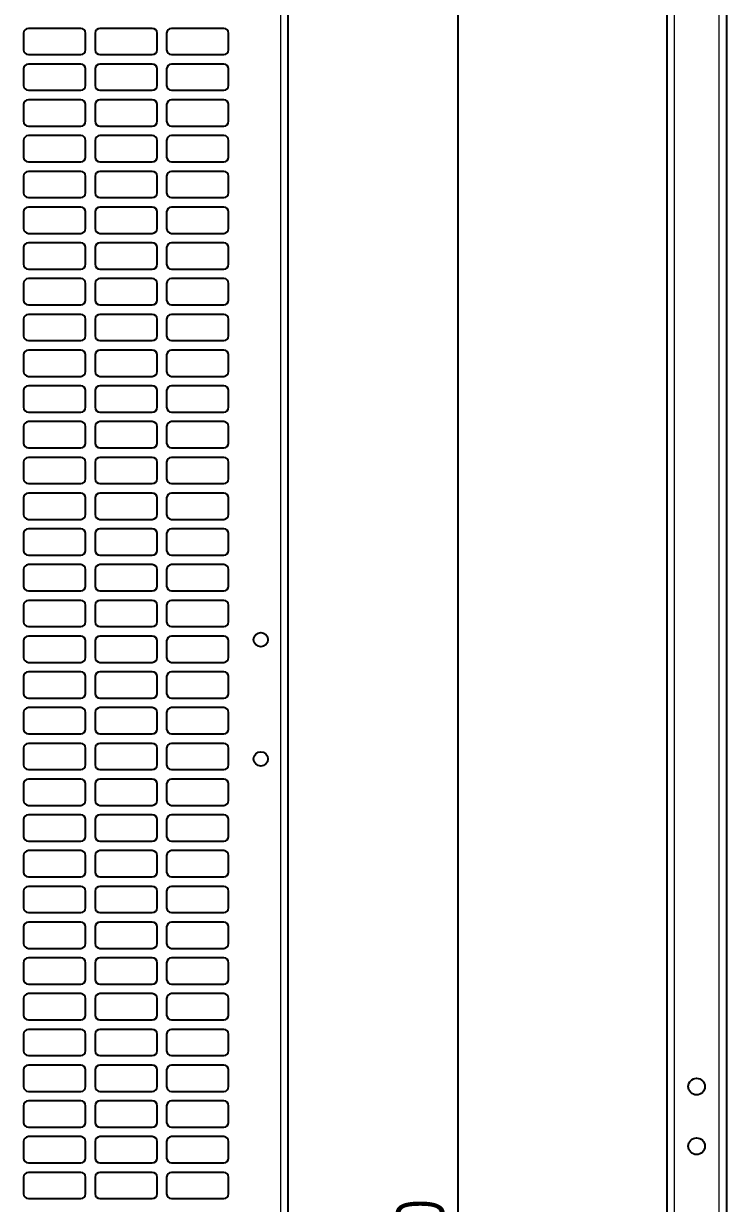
# Model space of a CAD drawing. Header units: millimetres. Extents: x -431 to 638, y -14 to 1990.
# Drawn here: x -150.4 to 144.4, y 1014.2 to 1509.2 of the extents above; entities that cross this region are included whole.
import ezdxf

# ---------------------------------------------------------------- set-up
doc = ezdxf.new("R2010")
doc.units = ezdxf.units.MM
doc.layers.add('FORMAT', color=7, linetype='Continuous')
doc.styles.add('SLDTEXTSTYLE0', font='TXT', dxfattribs={"width": 0.75})
doc.dimstyles.new('SLDDIMSTYLE0', dxfattribs={"dimtxt": 20, "dimasz": 10, "dimexe": 0, "dimexo": 0.0625, "dimgap": 5, "dimtad": 2, "dimdec": 1, "dimrnd": 1e-09, "dimzin": 12, "dimdsep": 46, "dimtxsty": 'SLDTEXTSTYLE0', "dimsah": 1, "dimcen": 0.09, "dimadec": 0, "dimazin": 3, "dimtfac": 1, "dimtofl": 0, "dimtmove": 0, "dimatfit": 3, "dimfxl": 0, "dimfrac": 2, "dimtolj": 1, "dimtzin": 12, "dimarcsym": 0})

# ---------------------------------------------------------------- blocks, each defined once
blk = doc.blocks.new('_D_2')
at = {"layer": 'FORMAT'}
for p, q in [((-50.88, 1750.66), (32.76, 1750.66)), ((31.76, 1750.66), (31.76, 250.66)), ((-50.88, 250.66), (32.76, 250.66))]:
    blk.add_line(p, q, dxfattribs=at)
for points in [[(31.76, 1750.66), (30.22, 1740.66), (33.3, 1740.66)], [(31.76, 250.66), (33.3, 260.66), (30.22, 260.66)]]:
    blk.add_solid(points, dxfattribs=at)
at = {"layer": 'FORMAT', "insert": (5.98, 971.1), "char_height": 20, "attachment_point": 1, "rotation": 90, "style": 'SLDTEXTSTYLE0'}
blk.add_mtext('1500', dxfattribs=at)

msp = doc.modelspace()

# ---------------------------------------------------------------- linework, layer by layer
at = {"color": 8, "linetype": 'Continuous', "lineweight": 18}
for p, q in [((-42.49, 159.16), (-42.49, 1842.16)), ((122.54, 1842.16), (122.54, 182.78)), ((141.34, 167.63), (141.34, 1842.16))]:
    msp.add_line(p, q, dxfattribs=at)
at = {"color": 7, "linetype": 'Continuous', "lineweight": 25}
for p, q in [((-39.39, 159.16), (-39.39, 1842.16)), ((144.44, 1842.16), (144.44, 170.54)), ((119.44, 1812.96), (119.44, 178.16)), ((-150.39, 1505.16), (-150.39, 1498.16)), ((-126.39, 1507.16), (-148.39, 1507.16)), ((-124.39, 1498.16), (-124.39, 1505.16)), ((-120.39, 1505.16), (-120.39, 1498.16)), ((-96.39, 1507.16), (-118.39, 1507.16)), ((-94.39, 1498.16), (-94.39, 1505.16)), ((-90.39, 1505.16), (-90.39, 1498.16)), ((-66.39, 1507.16), (-88.39, 1507.16)), ((-64.39, 1498.16), (-64.39, 1505.16)), ((-148.39, 1496.16), (-126.39, 1496.16)), ((-118.39, 1496.16), (-96.39, 1496.16)), ((-88.39, 1496.16), (-66.39, 1496.16)), ((-150.39, 1490.16), (-150.39, 1483.16)), ((-126.39, 1492.16), (-148.39, 1492.16)), ((-124.39, 1483.16), (-124.39, 1490.16)), ((-120.39, 1490.16), (-120.39, 1483.16)), ((-96.39, 1492.16), (-118.39, 1492.16)), ((-94.39, 1483.16), (-94.39, 1490.16)), ((-90.39, 1490.16), (-90.39, 1483.16)), ((-66.39, 1492.16), (-88.39, 1492.16)), ((-64.39, 1483.16), (-64.39, 1490.16)), ((-148.39, 1481.16), (-126.39, 1481.16)), ((-118.39, 1481.16), (-96.39, 1481.16)), ((-88.39, 1481.16), (-66.39, 1481.16)), ((-150.39, 1475.16), (-150.39, 1468.16)), ((-126.39, 1477.16), (-148.39, 1477.16)), ((-124.39, 1468.16), (-124.39, 1475.16)), ((-120.39, 1475.16), (-120.39, 1468.16)), ((-96.39, 1477.16), (-118.39, 1477.16)), ((-94.39, 1468.16), (-94.39, 1475.16)), ((-90.39, 1475.16), (-90.39, 1468.16)), ((-66.39, 1477.16), (-88.39, 1477.16)), ((-64.39, 1468.16), (-64.39, 1475.16)), ((-148.39, 1466.16), (-126.39, 1466.16)), ((-118.39, 1466.16), (-96.39, 1466.16)), ((-88.39, 1466.16), (-66.39, 1466.16)), ((-126.39, 1462.16), (-148.39, 1462.16)), ((-96.39, 1462.16), (-118.39, 1462.16)), ((-66.39, 1462.16), (-88.39, 1462.16)), ((-150.39, 1460.16), (-150.39, 1453.16)), ((-124.39, 1453.16), (-124.39, 1460.16)), ((-120.39, 1460.16), (-120.39, 1453.16)), ((-94.39, 1453.16), (-94.39, 1460.16)), ((-90.39, 1460.16), (-90.39, 1453.16)), ((-64.39, 1453.16), (-64.39, 1460.16)), ((-148.39, 1451.16), (-126.39, 1451.16)), ((-118.39, 1451.16), (-96.39, 1451.16)), ((-88.39, 1451.16), (-66.39, 1451.16)), ((-126.39, 1447.16), (-148.39, 1447.16)), ((-96.39, 1447.16), (-118.39, 1447.16)), ((-66.39, 1447.16), (-88.39, 1447.16)), ((-150.39, 1445.16), (-150.39, 1438.16)), ((-124.39, 1438.16), (-124.39, 1445.16)), ((-120.39, 1445.16), (-120.39, 1438.16)), ((-94.39, 1438.16), (-94.39, 1445.16)), ((-90.39, 1445.16), (-90.39, 1438.16)), ((-64.39, 1438.16), (-64.39, 1445.16)), ((-148.39, 1436.16), (-126.39, 1436.16)), ((-118.39, 1436.16), (-96.39, 1436.16)), ((-88.39, 1436.16), (-66.39, 1436.16)), ((-126.39, 1432.16), (-148.39, 1432.16)), ((-96.39, 1432.16), (-118.39, 1432.16)), ((-66.39, 1432.16), (-88.39, 1432.16)), ((-150.39, 1430.16), (-150.39, 1423.16)), ((-124.39, 1423.16), (-124.39, 1430.16)), ((-120.39, 1430.16), (-120.39, 1423.16)), ((-94.39, 1423.16), (-94.39, 1430.16)), ((-90.39, 1430.16), (-90.39, 1423.16)), ((-64.39, 1423.16), (-64.39, 1430.16)), ((-148.39, 1421.16), (-126.39, 1421.16)), ((-118.39, 1421.16), (-96.39, 1421.16)), ((-88.39, 1421.16), (-66.39, 1421.16)), ((-126.39, 1417.16), (-148.39, 1417.16)), ((-96.39, 1417.16), (-118.39, 1417.16)), ((-66.39, 1417.16), (-88.39, 1417.16)), ((-150.39, 1415.16), (-150.39, 1408.16)), ((-124.39, 1408.16), (-124.39, 1415.16)), ((-120.39, 1415.16), (-120.39, 1408.16)), ((-94.39, 1408.16), (-94.39, 1415.16)), ((-90.39, 1415.16), (-90.39, 1408.16)), ((-64.39, 1408.16), (-64.39, 1415.16)), ((-148.39, 1406.16), (-126.39, 1406.16)), ((-118.39, 1406.16), (-96.39, 1406.16)), ((-88.39, 1406.16), (-66.39, 1406.16)), ((-126.39, 1402.16), (-148.39, 1402.16)), ((-96.39, 1402.16), (-118.39, 1402.16)), ((-66.39, 1402.16), (-88.39, 1402.16)), ((-150.39, 1400.16), (-150.39, 1393.16)), ((-124.39, 1393.16), (-124.39, 1400.16)), ((-120.39, 1400.16), (-120.39, 1393.16)), ((-94.39, 1393.16), (-94.39, 1400.16)), ((-90.39, 1400.16), (-90.39, 1393.16)), ((-64.39, 1393.16), (-64.39, 1400.16)), ((-148.39, 1391.16), (-126.39, 1391.16)), ((-118.39, 1391.16), (-96.39, 1391.16)), ((-88.39, 1391.16), (-66.39, 1391.16)), ((-126.39, 1387.16), (-148.39, 1387.16)), ((-96.39, 1387.16), (-118.39, 1387.16)), ((-66.39, 1387.16), (-88.39, 1387.16)), ((-150.39, 1385.16), (-150.39, 1378.16)), ((-124.39, 1378.16), (-124.39, 1385.16)), ((-120.39, 1385.16), (-120.39, 1378.16)), ((-94.39, 1378.16), (-94.39, 1385.16)), ((-90.39, 1385.16), (-90.39, 1378.16)), ((-64.39, 1378.16), (-64.39, 1385.16)), ((-148.39, 1376.16), (-126.39, 1376.16)), ((-118.39, 1376.16), (-96.39, 1376.16)), ((-88.39, 1376.16), (-66.39, 1376.16)), ((-126.39, 1372.16), (-148.39, 1372.16)), ((-96.39, 1372.16), (-118.39, 1372.16)), ((-66.39, 1372.16), (-88.39, 1372.16)), ((-150.39, 1370.16), (-150.39, 1363.16)), ((-124.39, 1363.16), (-124.39, 1370.16)), ((-120.39, 1370.16), (-120.39, 1363.16)), ((-94.39, 1363.16), (-94.39, 1370.16)), ((-90.39, 1370.16), (-90.39, 1363.16)), ((-64.39, 1363.16), (-64.39, 1370.16)), ((-148.39, 1361.16), (-126.39, 1361.16)), ((-126.39, 1357.16), (-148.39, 1357.16)), ((-118.39, 1361.16), (-96.39, 1361.16)), ((-96.39, 1357.16), (-118.39, 1357.16)), ((-88.39, 1361.16), (-66.39, 1361.16)), ((-66.39, 1357.16), (-88.39, 1357.16)), ((-150.39, 1355.16), (-150.39, 1348.16)), ((-124.39, 1348.16), (-124.39, 1355.16)), ((-120.39, 1355.16), (-120.39, 1348.16)), ((-94.39, 1348.16), (-94.39, 1355.16)), ((-90.39, 1355.16), (-90.39, 1348.16)), ((-64.39, 1348.16), (-64.39, 1355.16)), ((-148.39, 1346.16), (-126.39, 1346.16)), ((-126.39, 1342.16), (-148.39, 1342.16)), ((-118.39, 1346.16), (-96.39, 1346.16)), ((-96.39, 1342.16), (-118.39, 1342.16)), ((-88.39, 1346.16), (-66.39, 1346.16)), ((-66.39, 1342.16), (-88.39, 1342.16)), ((-150.39, 1340.16), (-150.39, 1333.16)), ((-124.39, 1333.16), (-124.39, 1340.16)), ((-120.39, 1340.16), (-120.39, 1333.16)), ((-94.39, 1333.16), (-94.39, 1340.16)), ((-90.39, 1340.16), (-90.39, 1333.16)), ((-64.39, 1333.16), (-64.39, 1340.16)), ((-148.39, 1331.16), (-126.39, 1331.16)), ((-126.39, 1327.16), (-148.39, 1327.16)), ((-118.39, 1331.16), (-96.39, 1331.16)), ((-96.39, 1327.16), (-118.39, 1327.16)), ((-88.39, 1331.16), (-66.39, 1331.16)), ((-66.39, 1327.16), (-88.39, 1327.16)), ((-150.39, 1325.16), (-150.39, 1318.16)), ((-124.39, 1318.16), (-124.39, 1325.16)), ((-120.39, 1325.16), (-120.39, 1318.16)), ((-94.39, 1318.16), (-94.39, 1325.16)), ((-90.39, 1325.16), (-90.39, 1318.16)), ((-64.39, 1318.16), (-64.39, 1325.16)), ((-148.39, 1316.16), (-126.39, 1316.16)), ((-126.39, 1312.16), (-148.39, 1312.16)), ((-118.39, 1316.16), (-96.39, 1316.16)), ((-96.39, 1312.16), (-118.39, 1312.16)), ((-88.39, 1316.16), (-66.39, 1316.16)), ((-66.39, 1312.16), (-88.39, 1312.16)), ((-150.39, 1310.16), (-150.39, 1303.16)), ((-124.39, 1303.16), (-124.39, 1310.16)), ((-120.39, 1310.16), (-120.39, 1303.16)), ((-94.39, 1303.16), (-94.39, 1310.16)), ((-90.39, 1310.16), (-90.39, 1303.16)), ((-64.39, 1303.16), (-64.39, 1310.16)), ((-148.39, 1301.16), (-126.39, 1301.16)), ((-126.39, 1297.16), (-148.39, 1297.16)), ((-118.39, 1301.16), (-96.39, 1301.16)), ((-96.39, 1297.16), (-118.39, 1297.16)), ((-88.39, 1301.16), (-66.39, 1301.16)), ((-66.39, 1297.16), (-88.39, 1297.16)), ((-150.39, 1295.16), (-150.39, 1288.16)), ((-124.39, 1288.16), (-124.39, 1295.16)), ((-120.39, 1295.16), (-120.39, 1288.16)), ((-94.39, 1288.16), (-94.39, 1295.16)), ((-90.39, 1295.16), (-90.39, 1288.16)), ((-64.39, 1288.16), (-64.39, 1295.16)), ((-148.39, 1286.16), (-126.39, 1286.16)), ((-126.39, 1282.16), (-148.39, 1282.16)), ((-118.39, 1286.16), (-96.39, 1286.16)), ((-96.39, 1282.16), (-118.39, 1282.16)), ((-88.39, 1286.16), (-66.39, 1286.16)), ((-66.39, 1282.16), (-88.39, 1282.16)), ((-150.39, 1280.16), (-150.39, 1273.16)), ((-124.39, 1273.16), (-124.39, 1280.16)), ((-120.39, 1280.16), (-120.39, 1273.16)), ((-94.39, 1273.16), (-94.39, 1280.16)), ((-90.39, 1280.16), (-90.39, 1273.16)), ((-64.39, 1273.16), (-64.39, 1280.16)), ((-148.39, 1271.16), (-126.39, 1271.16)), ((-118.39, 1271.16), (-96.39, 1271.16)), ((-88.39, 1271.16), (-66.39, 1271.16)), ((-150.39, 1265.16), (-150.39, 1258.16)), ((-126.39, 1267.16), (-148.39, 1267.16)), ((-124.39, 1258.16), (-124.39, 1265.16)), ((-120.39, 1265.16), (-120.39, 1258.16)), ((-96.39, 1267.16), (-118.39, 1267.16)), ((-94.39, 1258.16), (-94.39, 1265.16)), ((-90.39, 1265.16), (-90.39, 1258.16)), ((-66.39, 1267.16), (-88.39, 1267.16)), ((-64.39, 1258.16), (-64.39, 1265.16)), ((-148.39, 1256.16), (-126.39, 1256.16)), ((-118.39, 1256.16), (-96.39, 1256.16)), ((-88.39, 1256.16), (-66.39, 1256.16)), ((-150.39, 1250.16), (-150.39, 1243.16)), ((-126.39, 1252.16), (-148.39, 1252.16)), ((-124.39, 1243.16), (-124.39, 1250.16)), ((-120.39, 1250.16), (-120.39, 1243.16)), ((-96.39, 1252.16), (-118.39, 1252.16)), ((-94.39, 1243.16), (-94.39, 1250.16)), ((-90.39, 1250.16), (-90.39, 1243.16)), ((-66.39, 1252.16), (-88.39, 1252.16)), ((-64.39, 1243.16), (-64.39, 1250.16)), ((-148.39, 1241.16), (-126.39, 1241.16)), ((-118.39, 1241.16), (-96.39, 1241.16)), ((-88.39, 1241.16), (-66.39, 1241.16)), ((-150.39, 1235.16), (-150.39, 1228.16)), ((-126.39, 1237.16), (-148.39, 1237.16)), ((-124.39, 1228.16), (-124.39, 1235.16)), ((-120.39, 1235.16), (-120.39, 1228.16)), ((-96.39, 1237.16), (-118.39, 1237.16)), ((-94.39, 1228.16), (-94.39, 1235.16)), ((-90.39, 1235.16), (-90.39, 1228.16)), ((-66.39, 1237.16), (-88.39, 1237.16)), ((-64.39, 1228.16), (-64.39, 1235.16)), ((-148.39, 1226.16), (-126.39, 1226.16)), ((-118.39, 1226.16), (-96.39, 1226.16)), ((-88.39, 1226.16), (-66.39, 1226.16)), ((-150.39, 1220.16), (-150.39, 1213.16)), ((-126.39, 1222.16), (-148.39, 1222.16)), ((-124.39, 1213.16), (-124.39, 1220.16)), ((-120.39, 1220.16), (-120.39, 1213.16)), ((-96.39, 1222.16), (-118.39, 1222.16)), ((-94.39, 1213.16), (-94.39, 1220.16)), ((-90.39, 1220.16), (-90.39, 1213.16)), ((-66.39, 1222.16), (-88.39, 1222.16)), ((-64.39, 1213.16), (-64.39, 1220.16)), ((-148.39, 1211.16), (-126.39, 1211.16)), ((-118.39, 1211.16), (-96.39, 1211.16)), ((-88.39, 1211.16), (-66.39, 1211.16)), ((-150.39, 1205.16), (-150.39, 1198.16)), ((-126.39, 1207.16), (-148.39, 1207.16)), ((-124.39, 1198.16), (-124.39, 1205.16)), ((-120.39, 1205.16), (-120.39, 1198.16)), ((-96.39, 1207.16), (-118.39, 1207.16)), ((-94.39, 1198.16), (-94.39, 1205.16)), ((-90.39, 1205.16), (-90.39, 1198.16)), ((-66.39, 1207.16), (-88.39, 1207.16)), ((-64.39, 1198.16), (-64.39, 1205.16)), ((-148.39, 1196.16), (-126.39, 1196.16)), ((-118.39, 1196.16), (-96.39, 1196.16)), ((-88.39, 1196.16), (-66.39, 1196.16)), ((-150.39, 1190.16), (-150.39, 1183.16)), ((-126.39, 1192.16), (-148.39, 1192.16)), ((-124.39, 1183.16), (-124.39, 1190.16)), ((-120.39, 1190.16), (-120.39, 1183.16)), ((-96.39, 1192.16), (-118.39, 1192.16)), ((-94.39, 1183.16), (-94.39, 1190.16)), ((-90.39, 1190.16), (-90.39, 1183.16)), ((-66.39, 1192.16), (-88.39, 1192.16)), ((-64.39, 1183.16), (-64.39, 1190.16)), ((-148.39, 1181.16), (-126.39, 1181.16)), ((-118.39, 1181.16), (-96.39, 1181.16)), ((-88.39, 1181.16), (-66.39, 1181.16)), ((-150.39, 1175.16), (-150.39, 1168.16)), ((-126.39, 1177.16), (-148.39, 1177.16)), ((-124.39, 1168.16), (-124.39, 1175.16)), ((-120.39, 1175.16), (-120.39, 1168.16)), ((-96.39, 1177.16), (-118.39, 1177.16)), ((-94.39, 1168.16), (-94.39, 1175.16)), ((-90.39, 1175.16), (-90.39, 1168.16)), ((-66.39, 1177.16), (-88.39, 1177.16)), ((-64.39, 1168.16), (-64.39, 1175.16)), ((-148.39, 1166.16), (-126.39, 1166.16)), ((-118.39, 1166.16), (-96.39, 1166.16)), ((-88.39, 1166.16), (-66.39, 1166.16)), ((-150.39, 1160.16), (-150.39, 1153.16)), ((-126.39, 1162.16), (-148.39, 1162.16)), ((-124.39, 1153.16), (-124.39, 1160.16)), ((-120.39, 1160.16), (-120.39, 1153.16)), ((-96.39, 1162.16), (-118.39, 1162.16)), ((-94.39, 1153.16), (-94.39, 1160.16)), ((-90.39, 1160.16), (-90.39, 1153.16)), ((-66.39, 1162.16), (-88.39, 1162.16)), ((-64.39, 1153.16), (-64.39, 1160.16)), ((-148.39, 1151.16), (-126.39, 1151.16)), ((-118.39, 1151.16), (-96.39, 1151.16)), ((-88.39, 1151.16), (-66.39, 1151.16)), ((-150.39, 1145.16), (-150.39, 1138.16)), ((-126.39, 1147.16), (-148.39, 1147.16)), ((-124.39, 1138.16), (-124.39, 1145.16)), ((-120.39, 1145.16), (-120.39, 1138.16)), ((-96.39, 1147.16), (-118.39, 1147.16)), ((-94.39, 1138.16), (-94.39, 1145.16)), ((-90.39, 1145.16), (-90.39, 1138.16)), ((-66.39, 1147.16), (-88.39, 1147.16)), ((-64.39, 1138.16), (-64.39, 1145.16)), ((-148.39, 1136.16), (-126.39, 1136.16)), ((-118.39, 1136.16), (-96.39, 1136.16)), ((-88.39, 1136.16), (-66.39, 1136.16)), ((-150.39, 1130.16), (-150.39, 1123.16)), ((-126.39, 1132.16), (-148.39, 1132.16)), ((-124.39, 1123.16), (-124.39, 1130.16)), ((-120.39, 1130.16), (-120.39, 1123.16)), ((-96.39, 1132.16), (-118.39, 1132.16)), ((-94.39, 1123.16), (-94.39, 1130.16)), ((-90.39, 1130.16), (-90.39, 1123.16)), ((-66.39, 1132.16), (-88.39, 1132.16)), ((-64.39, 1123.16), (-64.39, 1130.16)), ((-148.39, 1121.16), (-126.39, 1121.16)), ((-118.39, 1121.16), (-96.39, 1121.16)), ((-88.39, 1121.16), (-66.39, 1121.16)), ((-150.39, 1115.16), (-150.39, 1108.16)), ((-126.39, 1117.16), (-148.39, 1117.16)), ((-124.39, 1108.16), (-124.39, 1115.16)), ((-120.39, 1115.16), (-120.39, 1108.16)), ((-96.39, 1117.16), (-118.39, 1117.16)), ((-94.39, 1108.16), (-94.39, 1115.16)), ((-90.39, 1115.16), (-90.39, 1108.16)), ((-66.39, 1117.16), (-88.39, 1117.16)), ((-64.39, 1108.16), (-64.39, 1115.16)), ((-148.39, 1106.16), (-126.39, 1106.16)), ((-118.39, 1106.16), (-96.39, 1106.16)), ((-88.39, 1106.16), (-66.39, 1106.16)), ((-150.39, 1100.16), (-150.39, 1093.16)), ((-126.39, 1102.16), (-148.39, 1102.16)), ((-124.39, 1093.16), (-124.39, 1100.16)), ((-120.39, 1100.16), (-120.39, 1093.16)), ((-96.39, 1102.16), (-118.39, 1102.16)), ((-94.39, 1093.16), (-94.39, 1100.16)), ((-90.39, 1100.16), (-90.39, 1093.16)), ((-66.39, 1102.16), (-88.39, 1102.16)), ((-64.39, 1093.16), (-64.39, 1100.16)), ((-148.39, 1091.16), (-126.39, 1091.16)), ((-118.39, 1091.16), (-96.39, 1091.16)), ((-88.39, 1091.16), (-66.39, 1091.16)), ((-150.39, 1085.16), (-150.39, 1078.16)), ((-126.39, 1087.16), (-148.39, 1087.16)), ((-124.39, 1078.16), (-124.39, 1085.16)), ((-120.39, 1085.16), (-120.39, 1078.16)), ((-96.39, 1087.16), (-118.39, 1087.16)), ((-94.39, 1078.16), (-94.39, 1085.16)), ((-90.39, 1085.16), (-90.39, 1078.16)), ((-66.39, 1087.16), (-88.39, 1087.16)), ((-64.39, 1078.16), (-64.39, 1085.16)), ((-148.39, 1076.16), (-126.39, 1076.16)), ((-118.39, 1076.16), (-96.39, 1076.16)), ((-88.39, 1076.16), (-66.39, 1076.16)), ((-150.39, 1070.16), (-150.39, 1063.16)), ((-126.39, 1072.16), (-148.39, 1072.16)), ((-124.39, 1063.16), (-124.39, 1070.16)), ((-120.39, 1070.16), (-120.39, 1063.16)), ((-96.39, 1072.16), (-118.39, 1072.16)), ((-94.39, 1063.16), (-94.39, 1070.16)), ((-90.39, 1070.16), (-90.39, 1063.16)), ((-66.39, 1072.16), (-88.39, 1072.16)), ((-64.39, 1063.16), (-64.39, 1070.16)), ((-148.39, 1061.16), (-126.39, 1061.16)), ((-118.39, 1061.16), (-96.39, 1061.16)), ((-88.39, 1061.16), (-66.39, 1061.16)), ((-150.39, 1055.16), (-150.39, 1048.16)), ((-126.39, 1057.16), (-148.39, 1057.16)), ((-124.39, 1048.16), (-124.39, 1055.16)), ((-120.39, 1055.16), (-120.39, 1048.16)), ((-96.39, 1057.16), (-118.39, 1057.16)), ((-94.39, 1048.16), (-94.39, 1055.16)), ((-90.39, 1055.16), (-90.39, 1048.16)), ((-66.39, 1057.16), (-88.39, 1057.16)), ((-64.39, 1048.16), (-64.39, 1055.16)), ((-148.39, 1046.16), (-126.39, 1046.16)), ((-118.39, 1046.16), (-96.39, 1046.16)), ((-88.39, 1046.16), (-66.39, 1046.16)), ((-150.39, 1040.16), (-150.39, 1033.16)), ((-126.39, 1042.16), (-148.39, 1042.16)), ((-124.39, 1033.16), (-124.39, 1040.16)), ((-120.39, 1040.16), (-120.39, 1033.16)), ((-96.39, 1042.16), (-118.39, 1042.16)), ((-94.39, 1033.16), (-94.39, 1040.16)), ((-90.39, 1040.16), (-90.39, 1033.16)), ((-66.39, 1042.16), (-88.39, 1042.16)), ((-64.39, 1033.16), (-64.39, 1040.16)), ((-148.39, 1031.16), (-126.39, 1031.16)), ((-118.39, 1031.16), (-96.39, 1031.16)), ((-88.39, 1031.16), (-66.39, 1031.16)), ((-150.39, 1025.16), (-150.39, 1018.16)), ((-126.39, 1027.16), (-148.39, 1027.16)), ((-124.39, 1018.16), (-124.39, 1025.16)), ((-120.39, 1025.16), (-120.39, 1018.16)), ((-96.39, 1027.16), (-118.39, 1027.16)), ((-94.39, 1018.16), (-94.39, 1025.16)), ((-90.39, 1025.16), (-90.39, 1018.16)), ((-66.39, 1027.16), (-88.39, 1027.16)), ((-64.39, 1018.16), (-64.39, 1025.16)), ((-148.39, 1016.16), (-126.39, 1016.16)), ((-118.39, 1016.16), (-96.39, 1016.16)), ((-88.39, 1016.16), (-66.39, 1016.16))]:
    msp.add_line(p, q, dxfattribs=at)
for centre, radius in [((-50.89, 1250.66), 3), ((-50.89, 1200.66), 3), ((131.94, 1063.16), 3.5), ((131.94, 1038.16), 3.5)]:
    msp.add_circle(centre, radius, dxfattribs=at)
for centre, start, end in [((-148.39, 1505.16), 90, 180), ((-126.39, 1505.16), 0, 90), ((-118.39, 1505.16), 90, 180), ((-96.39, 1505.16), 0, 90), ((-88.39, 1505.16), 90, 180), ((-66.39, 1505.16), 0, 90), ((-148.39, 1498.16), 180, 270), ((-126.39, 1498.16), 270, 0), ((-118.39, 1498.16), 180, 270), ((-96.39, 1498.16), 270, 0), ((-88.39, 1498.16), 180, 270), ((-66.39, 1498.16), 270, 0), ((-148.39, 1490.16), 90, 180), ((-126.39, 1490.16), 0, 90), ((-118.39, 1490.16), 90, 180), ((-96.39, 1490.16), 0, 90), ((-88.39, 1490.16), 90, 180), ((-66.39, 1490.16), 0, 90), ((-148.39, 1483.16), 180, 270), ((-126.39, 1483.16), 270, 0), ((-118.39, 1483.16), 180, 270), ((-96.39, 1483.16), 270, 0), ((-88.39, 1483.16), 180, 270), ((-66.39, 1483.16), 270, 0), ((-148.39, 1475.16), 90, 180), ((-126.39, 1475.16), 0, 90), ((-118.39, 1475.16), 90, 180), ((-96.39, 1475.16), 0, 90), ((-88.39, 1475.16), 90, 180), ((-66.39, 1475.16), 0, 90), ((-148.39, 1468.16), 180, 270), ((-126.39, 1468.16), 270, 0), ((-118.39, 1468.16), 180, 270), ((-96.39, 1468.16), 270, 0), ((-88.39, 1468.16), 180, 270), ((-66.39, 1468.16), 270, 0), ((-148.39, 1460.16), 90, 180), ((-126.39, 1460.16), 0, 90), ((-118.39, 1460.16), 90, 180), ((-96.39, 1460.16), 0, 90), ((-88.39, 1460.16), 90, 180), ((-66.39, 1460.16), 0, 90), ((-148.39, 1453.16), 180, 270), ((-126.39, 1453.16), 270, 0), ((-118.39, 1453.16), 180, 270), ((-96.39, 1453.16), 270, 0), ((-88.39, 1453.16), 180, 270), ((-66.39, 1453.16), 270, 0), ((-148.39, 1445.16), 90, 180), ((-126.39, 1445.16), 0, 90), ((-118.39, 1445.16), 90, 180), ((-96.39, 1445.16), 0, 90), ((-88.39, 1445.16), 90, 180), ((-66.39, 1445.16), 0, 90), ((-148.39, 1438.16), 180, 270), ((-126.39, 1438.16), 270, 0), ((-118.39, 1438.16), 180, 270), ((-96.39, 1438.16), 270, 0), ((-88.39, 1438.16), 180, 270), ((-66.39, 1438.16), 270, 0), ((-148.39, 1430.16), 90, 180), ((-126.39, 1430.16), 0, 90), ((-118.39, 1430.16), 90, 180), ((-96.39, 1430.16), 0, 90), ((-88.39, 1430.16), 90, 180), ((-66.39, 1430.16), 0, 90), ((-148.39, 1423.16), 180, 270), ((-126.39, 1423.16), 270, 0), ((-118.39, 1423.16), 180, 270), ((-96.39, 1423.16), 270, 0), ((-88.39, 1423.16), 180, 270), ((-66.39, 1423.16), 270, 0), ((-148.39, 1415.16), 90, 180), ((-126.39, 1415.16), 0, 90), ((-118.39, 1415.16), 90, 180), ((-96.39, 1415.16), 0, 90), ((-88.39, 1415.16), 90, 180), ((-66.39, 1415.16), 0, 90), ((-148.39, 1408.16), 180, 270), ((-126.39, 1408.16), 270, 0), ((-118.39, 1408.16), 180, 270), ((-96.39, 1408.16), 270, 0), ((-88.39, 1408.16), 180, 270), ((-66.39, 1408.16), 270, 0), ((-148.39, 1400.16), 90, 180), ((-126.39, 1400.16), 0, 90), ((-118.39, 1400.16), 90, 180), ((-96.39, 1400.16), 0, 90), ((-88.39, 1400.16), 90, 180), ((-66.39, 1400.16), 0, 90), ((-148.39, 1393.16), 180, 270), ((-126.39, 1393.16), 270, 0), ((-118.39, 1393.16), 180, 270), ((-96.39, 1393.16), 270, 0), ((-88.39, 1393.16), 180, 270), ((-66.39, 1393.16), 270, 0), ((-148.39, 1385.16), 90, 180), ((-126.39, 1385.16), 0, 90), ((-118.39, 1385.16), 90, 180), ((-96.39, 1385.16), 0, 90), ((-88.39, 1385.16), 90, 180), ((-66.39, 1385.16), 0, 90), ((-148.39, 1378.16), 180, 270), ((-126.39, 1378.16), 270, 0), ((-118.39, 1378.16), 180, 270), ((-96.39, 1378.16), 270, 0), ((-88.39, 1378.16), 180, 270), ((-66.39, 1378.16), 270, 0), ((-148.39, 1370.16), 90, 180), ((-126.39, 1370.16), 0, 90), ((-118.39, 1370.16), 90, 180), ((-96.39, 1370.16), 0, 90), ((-88.39, 1370.16), 90, 180), ((-66.39, 1370.16), 0, 90), ((-148.39, 1363.16), 180, 270), ((-126.39, 1363.16), 270, 0), ((-118.39, 1363.16), 180, 270), ((-96.39, 1363.16), 270, 0), ((-88.39, 1363.16), 180, 270), ((-66.39, 1363.16), 270, 0), ((-148.39, 1355.16), 90, 180), ((-126.39, 1355.16), 0, 90), ((-118.39, 1355.16), 90, 180), ((-96.39, 1355.16), 0, 90), ((-88.39, 1355.16), 90, 180), ((-66.39, 1355.16), 0, 90), ((-148.39, 1348.16), 180, 270), ((-126.39, 1348.16), 270, 0), ((-118.39, 1348.16), 180, 270), ((-96.39, 1348.16), 270, 0), ((-88.39, 1348.16), 180, 270), ((-66.39, 1348.16), 270, 0), ((-148.39, 1340.16), 90, 180), ((-126.39, 1340.16), 0, 90), ((-118.39, 1340.16), 90, 180), ((-96.39, 1340.16), 0, 90), ((-88.39, 1340.16), 90, 180), ((-66.39, 1340.16), 0, 90), ((-148.39, 1333.16), 180, 270), ((-126.39, 1333.16), 270, 0), ((-118.39, 1333.16), 180, 270), ((-96.39, 1333.16), 270, 0), ((-88.39, 1333.16), 180, 270), ((-66.39, 1333.16), 270, 0), ((-148.39, 1325.16), 90, 180), ((-126.39, 1325.16), 0, 90), ((-118.39, 1325.16), 90, 180), ((-96.39, 1325.16), 0, 90), ((-88.39, 1325.16), 90, 180), ((-66.39, 1325.16), 0, 90), ((-148.39, 1318.16), 180, 270), ((-126.39, 1318.16), 270, 0), ((-118.39, 1318.16), 180, 270), ((-96.39, 1318.16), 270, 0), ((-88.39, 1318.16), 180, 270), ((-66.39, 1318.16), 270, 0), ((-148.39, 1310.16), 90, 180), ((-126.39, 1310.16), 0, 90), ((-118.39, 1310.16), 90, 180), ((-96.39, 1310.16), 0, 90), ((-88.39, 1310.16), 90, 180), ((-66.39, 1310.16), 0, 90), ((-148.39, 1303.16), 180, 270), ((-126.39, 1303.16), 270, 0), ((-118.39, 1303.16), 180, 270), ((-96.39, 1303.16), 270, 0), ((-88.39, 1303.16), 180, 270), ((-66.39, 1303.16), 270, 0), ((-148.39, 1295.16), 90, 180), ((-126.39, 1295.16), 0, 90), ((-118.39, 1295.16), 90, 180), ((-96.39, 1295.16), 0, 90), ((-88.39, 1295.16), 90, 180), ((-66.39, 1295.16), 0, 90), ((-148.39, 1288.16), 180, 270), ((-126.39, 1288.16), 270, 0), ((-118.39, 1288.16), 180, 270), ((-96.39, 1288.16), 270, 0), ((-88.39, 1288.16), 180, 270), ((-66.39, 1288.16), 270, 0), ((-148.39, 1280.16), 90, 180), ((-126.39, 1280.16), 0, 90), ((-118.39, 1280.16), 90, 180), ((-96.39, 1280.16), 0, 90), ((-88.39, 1280.16), 90, 180), ((-66.39, 1280.16), 0, 90), ((-148.39, 1273.16), 180, 270), ((-126.39, 1273.16), 270, 0), ((-118.39, 1273.16), 180, 270), ((-96.39, 1273.16), 270, 0), ((-88.39, 1273.16), 180, 270), ((-66.39, 1273.16), 270, 0), ((-148.39, 1265.16), 90, 180), ((-126.39, 1265.16), 0, 90), ((-118.39, 1265.16), 90, 180), ((-96.39, 1265.16), 0, 90), ((-88.39, 1265.16), 90, 180), ((-66.39, 1265.16), 0, 90), ((-148.39, 1258.16), 180, 270), ((-126.39, 1258.16), 270, 0), ((-118.39, 1258.16), 180, 270), ((-96.39, 1258.16), 270, 0), ((-88.39, 1258.16), 180, 270), ((-66.39, 1258.16), 270, 0), ((-148.39, 1250.16), 90, 180), ((-126.39, 1250.16), 0, 90), ((-118.39, 1250.16), 90, 180), ((-96.39, 1250.16), 0, 90), ((-88.39, 1250.16), 90, 180), ((-66.39, 1250.16), 0, 90), ((-148.39, 1243.16), 180, 270), ((-126.39, 1243.16), 270, 0), ((-118.39, 1243.16), 180, 270), ((-96.39, 1243.16), 270, 0), ((-88.39, 1243.16), 180, 270), ((-66.39, 1243.16), 270, 0), ((-148.39, 1235.16), 90, 180), ((-126.39, 1235.16), 0, 90), ((-118.39, 1235.16), 90, 180), ((-96.39, 1235.16), 0, 90), ((-88.39, 1235.16), 90, 180), ((-66.39, 1235.16), 0, 90), ((-148.39, 1228.16), 180, 270), ((-126.39, 1228.16), 270, 0), ((-118.39, 1228.16), 180, 270), ((-96.39, 1228.16), 270, 0), ((-88.39, 1228.16), 180, 270), ((-66.39, 1228.16), 270, 0), ((-148.39, 1220.16), 90, 180), ((-126.39, 1220.16), 0, 90), ((-118.39, 1220.16), 90, 180), ((-96.39, 1220.16), 0, 90), ((-88.39, 1220.16), 90, 180), ((-66.39, 1220.16), 0, 90), ((-148.39, 1213.16), 180, 270), ((-126.39, 1213.16), 270, 0), ((-118.39, 1213.16), 180, 270), ((-96.39, 1213.16), 270, 0), ((-88.39, 1213.16), 180, 270), ((-66.39, 1213.16), 270, 0), ((-148.39, 1205.16), 90, 180), ((-126.39, 1205.16), 0, 90), ((-118.39, 1205.16), 90, 180), ((-96.39, 1205.16), 0, 90), ((-88.39, 1205.16), 90, 180), ((-66.39, 1205.16), 0, 90), ((-148.39, 1198.16), 180, 270), ((-126.39, 1198.16), 270, 0), ((-118.39, 1198.16), 180, 270), ((-96.39, 1198.16), 270, 0), ((-88.39, 1198.16), 180, 270), ((-66.39, 1198.16), 270, 0), ((-148.39, 1190.16), 90, 180), ((-126.39, 1190.16), 0, 90), ((-118.39, 1190.16), 90, 180), ((-96.39, 1190.16), 0, 90), ((-88.39, 1190.16), 90, 180), ((-66.39, 1190.16), 0, 90), ((-148.39, 1183.16), 180, 270), ((-126.39, 1183.16), 270, 0), ((-118.39, 1183.16), 180, 270), ((-96.39, 1183.16), 270, 0), ((-88.39, 1183.16), 180, 270), ((-66.39, 1183.16), 270, 0), ((-148.39, 1175.16), 90, 180), ((-126.39, 1175.16), 0, 90), ((-118.39, 1175.16), 90, 180), ((-96.39, 1175.16), 0, 90), ((-88.39, 1175.16), 90, 180), ((-66.39, 1175.16), 0, 90), ((-148.39, 1168.16), 180, 270), ((-126.39, 1168.16), 270, 0), ((-118.39, 1168.16), 180, 270), ((-96.39, 1168.16), 270, 0), ((-88.39, 1168.16), 180, 270), ((-66.39, 1168.16), 270, 0), ((-148.39, 1160.16), 90, 180), ((-126.39, 1160.16), 0, 90), ((-118.39, 1160.16), 90, 180), ((-96.39, 1160.16), 0, 90), ((-88.39, 1160.16), 90, 180), ((-66.39, 1160.16), 0, 90), ((-148.39, 1153.16), 180, 270), ((-126.39, 1153.16), 270, 0), ((-118.39, 1153.16), 180, 270), ((-96.39, 1153.16), 270, 0), ((-88.39, 1153.16), 180, 270), ((-66.39, 1153.16), 270, 0), ((-148.39, 1145.16), 90, 180), ((-126.39, 1145.16), 0, 90), ((-118.39, 1145.16), 90, 180), ((-96.39, 1145.16), 0, 90), ((-88.39, 1145.16), 90, 180), ((-66.39, 1145.16), 0, 90), ((-148.39, 1138.16), 180, 270), ((-126.39, 1138.16), 270, 0), ((-118.39, 1138.16), 180, 270), ((-96.39, 1138.16), 270, 0), ((-88.39, 1138.16), 180, 270), ((-66.39, 1138.16), 270, 0), ((-148.39, 1130.16), 90, 180), ((-126.39, 1130.16), 0, 90), ((-118.39, 1130.16), 90, 180), ((-96.39, 1130.16), 0, 90), ((-88.39, 1130.16), 90, 180), ((-66.39, 1130.16), 0, 90), ((-148.39, 1123.16), 180, 270), ((-126.39, 1123.16), 270, 0), ((-118.39, 1123.16), 180, 270), ((-96.39, 1123.16), 270, 0), ((-88.39, 1123.16), 180, 270), ((-66.39, 1123.16), 270, 0), ((-148.39, 1115.16), 90, 180), ((-126.39, 1115.16), 0, 90), ((-118.39, 1115.16), 90, 180), ((-96.39, 1115.16), 0, 90), ((-88.39, 1115.16), 90, 180), ((-66.39, 1115.16), 0, 90), ((-148.39, 1108.16), 180, 270), ((-126.39, 1108.16), 270, 0), ((-118.39, 1108.16), 180, 270), ((-96.39, 1108.16), 270, 0), ((-88.39, 1108.16), 180, 270), ((-66.39, 1108.16), 270, 0), ((-148.39, 1100.16), 90, 180), ((-126.39, 1100.16), 0, 90), ((-118.39, 1100.16), 90, 180), ((-96.39, 1100.16), 0, 90), ((-88.39, 1100.16), 90, 180), ((-66.39, 1100.16), 0, 90), ((-148.39, 1093.16), 180, 270), ((-126.39, 1093.16), 270, 0), ((-118.39, 1093.16), 180, 270), ((-96.39, 1093.16), 270, 0), ((-88.39, 1093.16), 180, 270), ((-66.39, 1093.16), 270, 0), ((-148.39, 1085.16), 90, 180), ((-126.39, 1085.16), 0, 90), ((-118.39, 1085.16), 90, 180), ((-96.39, 1085.16), 0, 90), ((-88.39, 1085.16), 90, 180), ((-66.39, 1085.16), 0, 90), ((-148.39, 1078.16), 180, 270), ((-126.39, 1078.16), 270, 0), ((-118.39, 1078.16), 180, 270), ((-96.39, 1078.16), 270, 0), ((-88.39, 1078.16), 180, 270), ((-66.39, 1078.16), 270, 0), ((-148.39, 1070.16), 90, 180), ((-126.39, 1070.16), 0, 90), ((-118.39, 1070.16), 90, 180), ((-96.39, 1070.16), 0, 90), ((-88.39, 1070.16), 90, 180), ((-66.39, 1070.16), 0, 90), ((-148.39, 1063.16), 180, 270), ((-126.39, 1063.16), 270, 0), ((-118.39, 1063.16), 180, 270), ((-96.39, 1063.16), 270, 0), ((-88.39, 1063.16), 180, 270), ((-66.39, 1063.16), 270, 0), ((-148.39, 1055.16), 90, 180), ((-126.39, 1055.16), 0, 90), ((-118.39, 1055.16), 90, 180), ((-96.39, 1055.16), 0, 90), ((-88.39, 1055.16), 90, 180), ((-66.39, 1055.16), 0, 90), ((-148.39, 1048.16), 180, 270), ((-126.39, 1048.16), 270, 0), ((-118.39, 1048.16), 180, 270), ((-96.39, 1048.16), 270, 0), ((-88.39, 1048.16), 180, 270), ((-66.39, 1048.16), 270, 0), ((-148.39, 1040.16), 90, 180), ((-126.39, 1040.16), 0, 90), ((-118.39, 1040.16), 90, 180), ((-96.39, 1040.16), 0, 90), ((-88.39, 1040.16), 90, 180), ((-66.39, 1040.16), 0, 90), ((-148.39, 1033.16), 180, 270), ((-126.39, 1033.16), 270, 0), ((-118.39, 1033.16), 180, 270), ((-96.39, 1033.16), 270, 0), ((-88.39, 1033.16), 180, 270), ((-66.39, 1033.16), 270, 0), ((-148.39, 1025.16), 90, 180), ((-126.39, 1025.16), 0, 90), ((-118.39, 1025.16), 90, 180), ((-96.39, 1025.16), 0, 90), ((-88.39, 1025.16), 90, 180), ((-66.39, 1025.16), 0, 90), ((-148.39, 1018.16), 180, 270), ((-126.39, 1018.16), 270, 0), ((-118.39, 1018.16), 180, 270), ((-96.39, 1018.16), 270, 0), ((-88.39, 1018.16), 180, 270), ((-66.39, 1018.16), 270, 0)]:
    msp.add_arc(centre, 2, start, end, dxfattribs=at)

# ---------------------------------------------------------------- dimensions: what is measured, and where the dimension line sits
at = {"layer": 'FORMAT'}
dim = msp.add_linear_dim(base=(31.76, 250.66), p1=(-50.89, 1750.66), p2=(-50.89, 250.66), angle=90, dimstyle='SLDDIMSTYLE0', dxfattribs=at)
dim.commit()
dim.dimension.update_dxf_attribs({"geometry": '_D_2', "text_midpoint": (31.76, 1000.66), "dimtype": 160})

doc.saveas('drawing.dxf')
